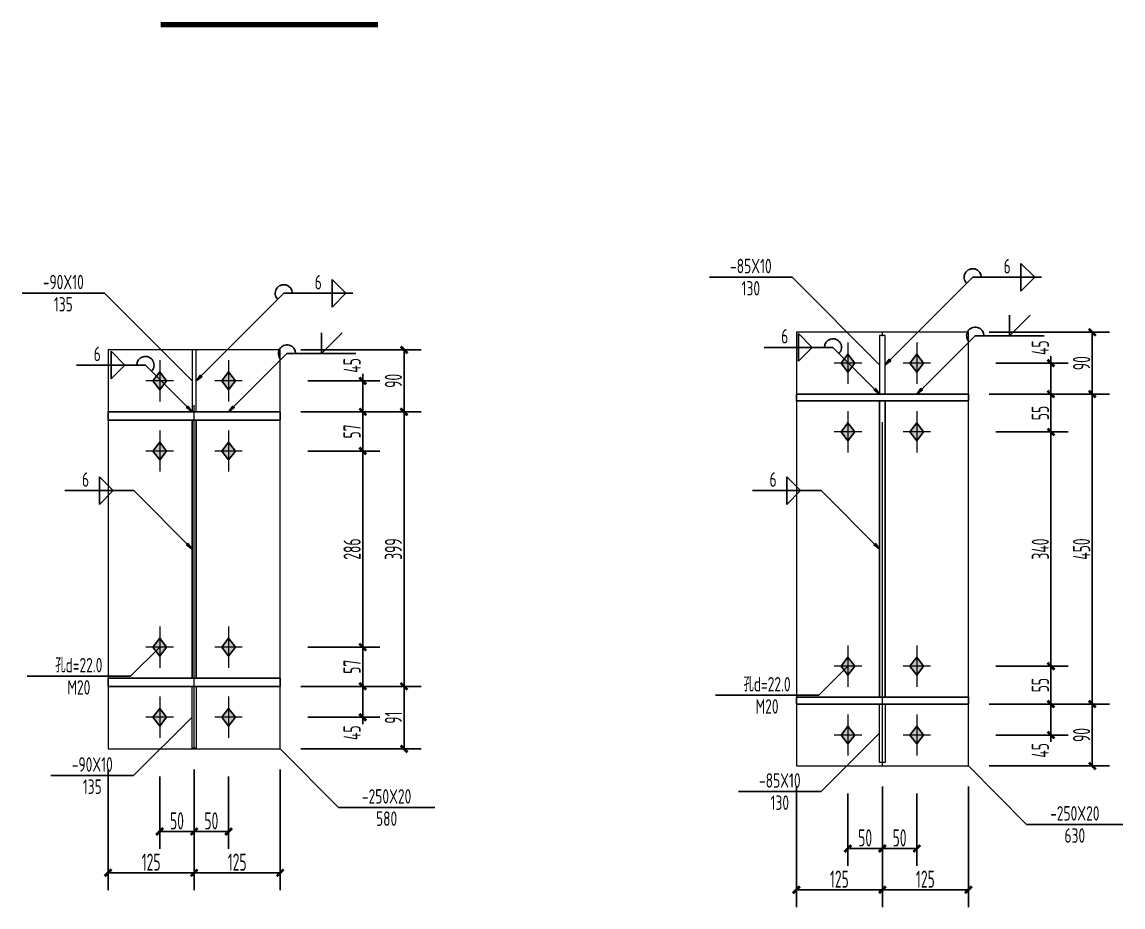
# Model space of a CAD drawing. Extents: x 447413 to 2975780, y -1432727 to 1301644.
# Drawn here: x 2319667 to 2335664, y -1064411 to -1051549 of the extents above; entities that cross this region are included whole.
import ezdxf
from ezdxf.enums import TextEntityAlignment as Align

# ---------------------------------------------------------------- set-up
doc = ezdxf.new("R2010")
doc.units = 0
doc.header["$LTSCALE"] = 1000
doc.header["$MEASUREMENT"] = 0
doc.linetypes.add('线型6', pattern=[8.75, 5, -1.25, 1.25, -1.25])
for name, color, linetype in [('10', 7, 'Continuous'), ('DIM_SYMB', 3, 'Continuous'), ('尺寸标注', 253, 'Continuous'), ('焊缝标注', 253, 'Continuous'), ('螺栓孔标注', 253, 'Continuous'), ('钢板标注', 253, 'Continuous')]:
    doc.layers.add(name, color=color, linetype=linetype)
doc.layers.add('20', color=2, linetype='Continuous', lineweight=18)
doc.styles.add('PkpmHz', font='Pkpmeng', dxfattribs={"width": 0.6, "bigfont": 'hztxt'})
doc.dimstyles.new('Pkpm_1.00', dxfattribs={"dimtxt": 250, "dimasz": 100, "dimexe": 250, "dimexo": 0.0625, "dimgap": 30, "dimtad": 1, "dimdec": 0, "dimrnd": 5, "dimzin": 0, "dimdsep": 46, "dimtxsty": 'PkpmHz', "dimblk1": 'ARCHTICK', "dimblk2": 'ARCHTICK', "dimsah": 1, "dimcen": 0.09, "dimadec": 0, "dimazin": 0, "dimtfac": 1, "dimtdec": 0, "dimtmove": 2, "dimatfit": 1, "dimfxl": 0, "dimtolj": 1, "dimtzin": 0, "dimarcsym": 0})

# ---------------------------------------------------------------- blocks, each defined once
blk = doc.blocks.new('_ArchTick')
at = {"color": 0, "linetype": 'ByBlock', "const_width": 0.4}
blk.add_lwpolyline([(-0.5, -0.5), (0.5, 0.5)], dxfattribs=at)
blk = doc.blocks.new('*D361')
at = {"layer": 'Defpoints', "color": 0, "linetype": 'Continuous', "transparency": 16777216}
for p in [(2323418, -1056764), (2324618, -1056764), (2323418, -1057214)]:
    blk.add_point(p, dxfattribs=at)
at = {"layer": '尺寸标注', "color": 0, "linetype": 'Continuous', "lineweight": -2, "transparency": 16777216}
for p, q in [((2323818, -1056764), (2324868, -1056764)), ((2324618, -1056764), (2324618, -1056664)), ((2324618, -1057214), (2324618, -1056764)), ((2323818, -1057214), (2324868, -1057214)), ((2324618, -1057214), (2324618, -1057314))]:
    blk.add_line(p, q, dxfattribs=at)
at = {"layer": '尺寸标注', "color": 0, "linetype": 'Continuous', "lineweight": -2, "transparency": 16777216, "xscale": 100, "yscale": 100, "zscale": 100}
for p, rotation in [((2324618, -1056764), 270), ((2324618, -1057214), 90)]:
    blk.add_blockref('_ArchTick', p, dxfattribs=dict(at, rotation=rotation))
at = {"layer": '尺寸标注', "color": 0, "linetype": 'Continuous', "transparency": 16777216, "insert": (2324463, -1056540), "char_height": 250, "attachment_point": 5, "rotation": 90, "style": 'PkpmHz'}
blk.add_mtext('\\A1;45', dxfattribs=at)
blk = doc.blocks.new('*D362')
at = {"layer": 'Defpoints', "color": 0, "linetype": 'Continuous', "transparency": 16777216}
for p in [(2323418, -1057214), (2324618, -1057214), (2323418, -1057784)]:
    blk.add_point(p, dxfattribs=at)
at = {"layer": '尺寸标注', "color": 0, "linetype": 'Continuous', "lineweight": -2, "transparency": 16777216}
for p, q in [((2323818, -1057214), (2324868, -1057214)), ((2324618, -1057784), (2324618, -1057214)), ((2323818, -1057784), (2324868, -1057784))]:
    blk.add_line(p, q, dxfattribs=at)
at = {"layer": '尺寸标注', "color": 0, "linetype": 'Continuous', "lineweight": -2, "transparency": 16777216, "xscale": 100, "yscale": 100, "zscale": 100}
for p, rotation in [((2324618, -1057214), 90), ((2324618, -1057784), 270)]:
    blk.add_blockref('_ArchTick', p, dxfattribs=dict(at, rotation=rotation))
at = {"layer": '尺寸标注', "color": 0, "linetype": 'Continuous', "transparency": 16777216, "insert": (2324463, -1057499), "char_height": 250, "attachment_point": 5, "rotation": 90, "style": 'PkpmHz'}
blk.add_mtext('\\A1;57', dxfattribs=at)
blk = doc.blocks.new('*D363')
at = {"layer": 'Defpoints', "color": 0, "linetype": 'Continuous', "transparency": 16777216}
for p in [(2323418, -1061204), (2324618, -1061204), (2323418, -1061654)]:
    blk.add_point(p, dxfattribs=at)
at = {"layer": '尺寸标注', "color": 0, "linetype": 'Continuous', "lineweight": -2, "transparency": 16777216}
for p, q in [((2324618, -1061204), (2324618, -1061104)), ((2323818, -1061204), (2324868, -1061204)), ((2324618, -1061654), (2324618, -1061204)), ((2323818, -1061654), (2324868, -1061654)), ((2324618, -1061654), (2324618, -1061754))]:
    blk.add_line(p, q, dxfattribs=at)
at = {"layer": '尺寸标注', "color": 0, "linetype": 'Continuous', "lineweight": -2, "transparency": 16777216, "xscale": 100, "yscale": 100, "zscale": 100}
for p, rotation in [((2324618, -1061204), 270), ((2324618, -1061654), 90)]:
    blk.add_blockref('_ArchTick', p, dxfattribs=dict(at, rotation=rotation))
at = {"layer": '尺寸标注', "color": 0, "linetype": 'Continuous', "transparency": 16777216, "insert": (2324463, -1061878), "char_height": 250, "attachment_point": 5, "rotation": 90, "style": 'PkpmHz'}
blk.add_mtext('\\A1;45', dxfattribs=at)
blk = doc.blocks.new('*D364')
at = {"layer": 'Defpoints', "color": 0, "linetype": 'Continuous', "transparency": 16777216}
for p in [(2323418, -1060634), (2324618, -1060634), (2323418, -1061204)]:
    blk.add_point(p, dxfattribs=at)
at = {"layer": '尺寸标注', "color": 0, "linetype": 'Continuous', "lineweight": -2, "transparency": 16777216}
for p, q in [((2323818, -1060634), (2324868, -1060634)), ((2324618, -1061204), (2324618, -1060634)), ((2323818, -1061204), (2324868, -1061204))]:
    blk.add_line(p, q, dxfattribs=at)
at = {"layer": '尺寸标注', "color": 0, "linetype": 'Continuous', "lineweight": -2, "transparency": 16777216, "xscale": 100, "yscale": 100, "zscale": 100}
for p, rotation in [((2324618, -1060634), 90), ((2324618, -1061204), 270)]:
    blk.add_blockref('_ArchTick', p, dxfattribs=dict(at, rotation=rotation))
at = {"layer": '尺寸标注', "color": 0, "linetype": 'Continuous', "transparency": 16777216, "insert": (2324463, -1060919), "char_height": 250, "attachment_point": 5, "rotation": 90, "style": 'PkpmHz'}
blk.add_mtext('\\A1;57', dxfattribs=at)
blk = doc.blocks.new('*D365')
at = {"layer": 'Defpoints', "color": 0, "linetype": 'Continuous', "transparency": 16777216}
for p in [(2323418, -1057784), (2324618, -1057784), (2323418, -1060634)]:
    blk.add_point(p, dxfattribs=at)
at = {"layer": '尺寸标注', "color": 0, "linetype": 'Continuous', "lineweight": -2, "transparency": 16777216}
for p, q in [((2323818, -1057784), (2324868, -1057784)), ((2324618, -1060634), (2324618, -1057784)), ((2323818, -1060634), (2324868, -1060634))]:
    blk.add_line(p, q, dxfattribs=at)
at = {"layer": '尺寸标注', "color": 0, "linetype": 'Continuous', "lineweight": -2, "transparency": 16777216, "xscale": 100, "yscale": 100, "zscale": 100}
for p, rotation in [((2324618, -1057784), 90), ((2324618, -1060634), 270)]:
    blk.add_blockref('_ArchTick', p, dxfattribs=dict(at, rotation=rotation))
at = {"layer": '尺寸标注', "color": 0, "linetype": 'Continuous', "transparency": 16777216, "insert": (2324463, -1059209), "char_height": 250, "attachment_point": 5, "rotation": 90, "style": 'PkpmHz'}
blk.add_mtext('\\A1;286', dxfattribs=at)
blk = doc.blocks.new('*D366')
at = {"layer": 'Defpoints', "color": 0, "linetype": 'Continuous', "transparency": 16777216}
for p in [(2321668, -1062114), (2322168, -1062114), (2322168, -1063314)]:
    blk.add_point(p, dxfattribs=at)
at = {"layer": '尺寸标注', "color": 0, "linetype": 'Continuous', "lineweight": -2, "transparency": 16777216}
for p, q in [((2321668, -1062514), (2321668, -1063564)), ((2322168, -1062514), (2322168, -1063564)), ((2321668, -1063314), (2322168, -1063314))]:
    blk.add_line(p, q, dxfattribs=at)
at = {"layer": '尺寸标注', "color": 0, "linetype": 'Continuous', "lineweight": -2, "transparency": 16777216, "xscale": 100, "yscale": 100, "zscale": 100, "rotation": 180}
blk.add_blockref('_ArchTick', (2321668, -1063314), dxfattribs=at)
at = {"layer": '尺寸标注', "color": 0, "linetype": 'Continuous', "lineweight": -2, "transparency": 16777216, "xscale": 100, "yscale": 100, "zscale": 100}
blk.add_blockref('_ArchTick', (2322168, -1063314), dxfattribs=at)
at = {"layer": '尺寸标注', "color": 0, "linetype": 'Continuous', "transparency": 16777216, "insert": (2321918, -1063159), "char_height": 250, "attachment_point": 5, "style": 'PkpmHz'}
blk.add_mtext('\\A1;50', dxfattribs=at)
blk = doc.blocks.new('*D367')
at = {"layer": 'Defpoints', "color": 0, "linetype": 'Continuous', "transparency": 16777216}
for p in [(2322168, -1062114), (2322668, -1062114), (2322668, -1063314)]:
    blk.add_point(p, dxfattribs=at)
at = {"layer": '尺寸标注', "color": 0, "linetype": 'Continuous', "lineweight": -2, "transparency": 16777216}
for p, q in [((2322168, -1062514), (2322168, -1063564)), ((2322668, -1062514), (2322668, -1063564)), ((2322168, -1063314), (2322668, -1063314))]:
    blk.add_line(p, q, dxfattribs=at)
at = {"layer": '尺寸标注', "color": 0, "linetype": 'Continuous', "lineweight": -2, "transparency": 16777216, "xscale": 100, "yscale": 100, "zscale": 100, "rotation": 180}
blk.add_blockref('_ArchTick', (2322168, -1063314), dxfattribs=at)
at = {"layer": '尺寸标注', "color": 0, "linetype": 'Continuous', "lineweight": -2, "transparency": 16777216, "xscale": 100, "yscale": 100, "zscale": 100}
blk.add_blockref('_ArchTick', (2322668, -1063314), dxfattribs=at)
at = {"layer": '尺寸标注', "color": 0, "linetype": 'Continuous', "transparency": 16777216, "insert": (2322418, -1063159), "char_height": 250, "attachment_point": 5, "style": 'PkpmHz'}
blk.add_mtext('\\A1;50', dxfattribs=at)
blk = doc.blocks.new('*D368')
at = {"layer": 'Defpoints', "color": 0, "linetype": 'Continuous', "transparency": 16777216}
for p in [(2320918, -1062114), (2322168, -1062114), (2322168, -1063914)]:
    blk.add_point(p, dxfattribs=at)
at = {"layer": '尺寸标注', "color": 0, "linetype": 'Continuous', "lineweight": -2, "transparency": 16777216}
for p, q in [((2320918, -1062414), (2320918, -1064164)), ((2322168, -1062414), (2322168, -1064164)), ((2320918, -1063914), (2322168, -1063914))]:
    blk.add_line(p, q, dxfattribs=at)
at = {"layer": '尺寸标注', "color": 0, "linetype": 'Continuous', "lineweight": -2, "transparency": 16777216, "xscale": 100, "yscale": 100, "zscale": 100, "rotation": 180}
blk.add_blockref('_ArchTick', (2320918, -1063914), dxfattribs=at)
at = {"layer": '尺寸标注', "color": 0, "linetype": 'Continuous', "lineweight": -2, "transparency": 16777216, "xscale": 100, "yscale": 100, "zscale": 100}
blk.add_blockref('_ArchTick', (2322168, -1063914), dxfattribs=at)
at = {"layer": '尺寸标注', "color": 0, "linetype": 'Continuous', "transparency": 16777216, "insert": (2321543, -1063759), "char_height": 250, "attachment_point": 5, "style": 'PkpmHz'}
blk.add_mtext('\\A1;125', dxfattribs=at)
blk = doc.blocks.new('*D369')
at = {"layer": 'Defpoints', "color": 0, "linetype": 'Continuous', "transparency": 16777216}
for p in [(2322168, -1062114), (2323418, -1062114), (2323418, -1063914)]:
    blk.add_point(p, dxfattribs=at)
at = {"layer": '尺寸标注', "color": 0, "linetype": 'Continuous', "lineweight": -2, "transparency": 16777216}
for p, q in [((2322168, -1062414), (2322168, -1064164)), ((2323418, -1062414), (2323418, -1064164)), ((2322168, -1063914), (2323418, -1063914))]:
    blk.add_line(p, q, dxfattribs=at)
at = {"layer": '尺寸标注', "color": 0, "linetype": 'Continuous', "lineweight": -2, "transparency": 16777216, "xscale": 100, "yscale": 100, "zscale": 100, "rotation": 180}
blk.add_blockref('_ArchTick', (2322168, -1063914), dxfattribs=at)
at = {"layer": '尺寸标注', "color": 0, "linetype": 'Continuous', "lineweight": -2, "transparency": 16777216, "xscale": 100, "yscale": 100, "zscale": 100}
blk.add_blockref('_ArchTick', (2323418, -1063914), dxfattribs=at)
at = {"layer": '尺寸标注', "color": 0, "linetype": 'Continuous', "transparency": 16777216, "insert": (2322793, -1063759), "char_height": 250, "attachment_point": 5, "style": 'PkpmHz'}
blk.add_mtext('\\A1;125', dxfattribs=at)
blk = doc.blocks.new('*D370')
at = {"layer": 'Defpoints', "color": 0, "linetype": 'Continuous', "transparency": 16777216}
for p in [(2323418, -1061204), (2325218, -1061204), (2323418, -1062114)]:
    blk.add_point(p, dxfattribs=at)
at = {"layer": '尺寸标注', "color": 0, "linetype": 'Continuous', "lineweight": -2, "transparency": 16777216}
for p, q in [((2323718, -1061204), (2325468, -1061204)), ((2325218, -1062114), (2325218, -1061204)), ((2323718, -1062114), (2325468, -1062114))]:
    blk.add_line(p, q, dxfattribs=at)
at = {"layer": '尺寸标注', "color": 0, "linetype": 'Continuous', "lineweight": -2, "transparency": 16777216, "xscale": 100, "yscale": 100, "zscale": 100}
for p, rotation in [((2325218, -1061204), 90), ((2325218, -1062114), 270)]:
    blk.add_blockref('_ArchTick', p, dxfattribs=dict(at, rotation=rotation))
at = {"layer": '尺寸标注', "color": 0, "linetype": 'Continuous', "transparency": 16777216, "insert": (2325063, -1061659), "char_height": 250, "attachment_point": 5, "rotation": 90, "style": 'PkpmHz'}
blk.add_mtext('\\A1;91', dxfattribs=at)
blk = doc.blocks.new('*D371')
at = {"layer": 'Defpoints', "color": 0, "linetype": 'Continuous', "transparency": 16777216}
for p in [(2323418, -1057214), (2325218, -1057214), (2323418, -1061204)]:
    blk.add_point(p, dxfattribs=at)
at = {"layer": '尺寸标注', "color": 0, "linetype": 'Continuous', "lineweight": -2, "transparency": 16777216}
for p, q in [((2323718, -1057214), (2325468, -1057214)), ((2325218, -1061204), (2325218, -1057214)), ((2323718, -1061204), (2325468, -1061204))]:
    blk.add_line(p, q, dxfattribs=at)
at = {"layer": '尺寸标注', "color": 0, "linetype": 'Continuous', "lineweight": -2, "transparency": 16777216, "xscale": 100, "yscale": 100, "zscale": 100}
for p, rotation in [((2325218, -1057214), 90), ((2325218, -1061204), 270)]:
    blk.add_blockref('_ArchTick', p, dxfattribs=dict(at, rotation=rotation))
at = {"layer": '尺寸标注', "color": 0, "linetype": 'Continuous', "transparency": 16777216, "insert": (2325063, -1059209), "char_height": 250, "attachment_point": 5, "rotation": 90, "style": 'PkpmHz'}
blk.add_mtext('\\A1;399', dxfattribs=at)
blk = doc.blocks.new('*D372')
at = {"layer": 'Defpoints', "color": 0, "linetype": 'Continuous', "transparency": 16777216}
for p in [(2323418, -1056314), (2325218, -1056314), (2323418, -1057214)]:
    blk.add_point(p, dxfattribs=at)
at = {"layer": '尺寸标注', "color": 0, "linetype": 'Continuous', "lineweight": -2, "transparency": 16777216}
for p, q in [((2323718, -1056314), (2325468, -1056314)), ((2325218, -1057214), (2325218, -1056314)), ((2323718, -1057214), (2325468, -1057214))]:
    blk.add_line(p, q, dxfattribs=at)
at = {"layer": '尺寸标注', "color": 0, "linetype": 'Continuous', "lineweight": -2, "transparency": 16777216, "xscale": 100, "yscale": 100, "zscale": 100}
for p, rotation in [((2325218, -1056314), 90), ((2325218, -1057214), 270)]:
    blk.add_blockref('_ArchTick', p, dxfattribs=dict(at, rotation=rotation))
at = {"layer": '尺寸标注', "color": 0, "linetype": 'Continuous', "transparency": 16777216, "insert": (2325063, -1056764), "char_height": 250, "attachment_point": 5, "rotation": 90, "style": 'PkpmHz'}
blk.add_mtext('\\A1;90', dxfattribs=at)
blk = doc.blocks.new('*D373')
at = {"layer": 'Defpoints', "color": 0, "linetype": 'Continuous', "transparency": 16777216}
for p in [(2333418, -1056507), (2334618, -1056507), (2333418, -1056957)]:
    blk.add_point(p, dxfattribs=at)
at = {"layer": '尺寸标注', "color": 0, "linetype": 'Continuous', "lineweight": -2, "transparency": 16777216}
for p, q in [((2334618, -1056507), (2334618, -1056407)), ((2333818, -1056507), (2334868, -1056507)), ((2334618, -1056957), (2334618, -1056507)), ((2333818, -1056957), (2334868, -1056957)), ((2334618, -1056957), (2334618, -1057057))]:
    blk.add_line(p, q, dxfattribs=at)
at = {"layer": '尺寸标注', "color": 0, "linetype": 'Continuous', "lineweight": -2, "transparency": 16777216, "xscale": 100, "yscale": 100, "zscale": 100}
for p, rotation in [((2334618, -1056507), 270), ((2334618, -1056957), 90)]:
    blk.add_blockref('_ArchTick', p, dxfattribs=dict(at, rotation=rotation))
at = {"layer": '尺寸标注', "color": 0, "linetype": 'Continuous', "transparency": 16777216, "insert": (2334463, -1056283), "char_height": 250, "attachment_point": 5, "rotation": 90, "style": 'PkpmHz'}
blk.add_mtext('\\A1;45', dxfattribs=at)
blk = doc.blocks.new('*D374')
at = {"layer": 'Defpoints', "color": 0, "linetype": 'Continuous', "transparency": 16777216}
for p in [(2333418, -1056957), (2334618, -1056957), (2333418, -1057507)]:
    blk.add_point(p, dxfattribs=at)
at = {"layer": '尺寸标注', "color": 0, "linetype": 'Continuous', "lineweight": -2, "transparency": 16777216}
for p, q in [((2333818, -1056957), (2334868, -1056957)), ((2334618, -1057507), (2334618, -1056957)), ((2333818, -1057507), (2334868, -1057507))]:
    blk.add_line(p, q, dxfattribs=at)
at = {"layer": '尺寸标注', "color": 0, "linetype": 'Continuous', "lineweight": -2, "transparency": 16777216, "xscale": 100, "yscale": 100, "zscale": 100}
for p, rotation in [((2334618, -1056957), 90), ((2334618, -1057507), 270)]:
    blk.add_blockref('_ArchTick', p, dxfattribs=dict(at, rotation=rotation))
at = {"layer": '尺寸标注', "color": 0, "linetype": 'Continuous', "transparency": 16777216, "insert": (2334463, -1057232), "char_height": 250, "attachment_point": 5, "rotation": 90, "style": 'PkpmHz'}
blk.add_mtext('\\A1;55', dxfattribs=at)
blk = doc.blocks.new('*D375')
at = {"layer": 'Defpoints', "color": 0, "linetype": 'Continuous', "transparency": 16777216}
for p in [(2333418.13709, -1061461.31692), (2334618.13709, -1061461.31692), (2333418.13709, -1061911.31692)]:
    blk.add_point(p, dxfattribs=at)
at = {"layer": '尺寸标注', "color": 0, "linetype": 'Continuous', "lineweight": -2, "transparency": 16777216}
for p, q in [((2334618.13709, -1061461.31692), (2334618.13709, -1061361.31692)), ((2333818.13709, -1061461.31692), (2334868.13709, -1061461.31692)), ((2334618.13709, -1061911.31692), (2334618.13709, -1061461.31692)), ((2333818.13709, -1061911.31692), (2334868.13709, -1061911.31692)), ((2334618.13709, -1061911.31692), (2334618.13709, -1062011.31692))]:
    blk.add_line(p, q, dxfattribs=at)
at = {"layer": '尺寸标注', "color": 0, "linetype": 'Continuous', "lineweight": -2, "transparency": 16777216, "xscale": 100, "yscale": 100, "zscale": 100}
for p, rotation in [((2334618.13709, -1061461.31692), 270), ((2334618.13709, -1061911.31692), 90)]:
    blk.add_blockref('_ArchTick', p, dxfattribs=dict(at, rotation=rotation))
at = {"layer": '尺寸标注', "color": 0, "linetype": 'Continuous', "transparency": 16777216, "insert": (2334462.88709, -1062134.94192), "char_height": 250, "attachment_point": 5, "rotation": 90, "style": 'PkpmHz'}
blk.add_mtext('\\A1;45', dxfattribs=at)
blk = doc.blocks.new('*D376')
at = {"layer": 'Defpoints', "color": 0, "linetype": 'Continuous', "transparency": 16777216}
for p in [(2333418.13709, -1060911.31692), (2334618.13709, -1060911.31692), (2333418.13709, -1061461.31692)]:
    blk.add_point(p, dxfattribs=at)
at = {"layer": '尺寸标注', "color": 0, "linetype": 'Continuous', "lineweight": -2, "transparency": 16777216}
for p, q in [((2333818.13709, -1060911.31692), (2334868.13709, -1060911.31692)), ((2334618.13709, -1061461.31692), (2334618.13709, -1060911.31692)), ((2333818.13709, -1061461.31692), (2334868.13709, -1061461.31692))]:
    blk.add_line(p, q, dxfattribs=at)
at = {"layer": '尺寸标注', "color": 0, "linetype": 'Continuous', "lineweight": -2, "transparency": 16777216, "xscale": 100, "yscale": 100, "zscale": 100}
for p, rotation in [((2334618.13709, -1060911.31692), 90), ((2334618.13709, -1061461.31692), 270)]:
    blk.add_blockref('_ArchTick', p, dxfattribs=dict(at, rotation=rotation))
at = {"layer": '尺寸标注', "color": 0, "linetype": 'Continuous', "transparency": 16777216, "insert": (2334463.13709, -1061186.31692), "char_height": 250, "attachment_point": 5, "rotation": 90, "style": 'PkpmHz'}
blk.add_mtext('\\A1;55', dxfattribs=at)
blk = doc.blocks.new('*D377')
at = {"layer": 'Defpoints', "color": 0, "linetype": 'Continuous', "transparency": 16777216}
for p in [(2333418, -1057507), (2334618, -1057507), (2333418, -1060911)]:
    blk.add_point(p, dxfattribs=at)
at = {"layer": '尺寸标注', "color": 0, "linetype": 'Continuous', "lineweight": -2, "transparency": 16777216}
for p, q in [((2333818, -1057507), (2334868, -1057507)), ((2334618, -1060911), (2334618, -1057507)), ((2333818, -1060911), (2334868, -1060911))]:
    blk.add_line(p, q, dxfattribs=at)
at = {"layer": '尺寸标注', "color": 0, "linetype": 'Continuous', "lineweight": -2, "transparency": 16777216, "xscale": 100, "yscale": 100, "zscale": 100}
for p, rotation in [((2334618, -1057507), 90), ((2334618, -1060911), 270)]:
    blk.add_blockref('_ArchTick', p, dxfattribs=dict(at, rotation=rotation))
at = {"layer": '尺寸标注', "color": 0, "linetype": 'Continuous', "transparency": 16777216, "insert": (2334463, -1059209), "char_height": 250, "attachment_point": 5, "rotation": 90, "style": 'PkpmHz'}
blk.add_mtext('\\A1;340', dxfattribs=at)
blk = doc.blocks.new('*D378')
at = {"layer": 'Defpoints', "color": 0, "linetype": 'Continuous', "transparency": 16777216}
for p in [(2331668, -1062361), (2332168, -1062361), (2332168, -1063561)]:
    blk.add_point(p, dxfattribs=at)
at = {"layer": '尺寸标注', "color": 0, "linetype": 'Continuous', "lineweight": -2, "transparency": 16777216}
for p, q in [((2331668, -1062761), (2331668, -1063811)), ((2332168, -1062761), (2332168, -1063811)), ((2331668, -1063561), (2332168, -1063561))]:
    blk.add_line(p, q, dxfattribs=at)
at = {"layer": '尺寸标注', "color": 0, "linetype": 'Continuous', "lineweight": -2, "transparency": 16777216, "xscale": 100, "yscale": 100, "zscale": 100, "rotation": 180}
blk.add_blockref('_ArchTick', (2331668, -1063561), dxfattribs=at)
at = {"layer": '尺寸标注', "color": 0, "linetype": 'Continuous', "lineweight": -2, "transparency": 16777216, "xscale": 100, "yscale": 100, "zscale": 100}
blk.add_blockref('_ArchTick', (2332168, -1063561), dxfattribs=at)
at = {"layer": '尺寸标注', "color": 0, "linetype": 'Continuous', "transparency": 16777216, "insert": (2331918, -1063406), "char_height": 250, "attachment_point": 5, "style": 'PkpmHz'}
blk.add_mtext('\\A1;50', dxfattribs=at)
blk = doc.blocks.new('*D379')
at = {"layer": 'Defpoints', "color": 0, "linetype": 'Continuous', "transparency": 16777216}
for p in [(2332168, -1062361), (2332668, -1062361), (2332668, -1063561)]:
    blk.add_point(p, dxfattribs=at)
at = {"layer": '尺寸标注', "color": 0, "linetype": 'Continuous', "lineweight": -2, "transparency": 16777216}
for p, q in [((2332168, -1062761), (2332168, -1063811)), ((2332668, -1062761), (2332668, -1063811)), ((2332168, -1063561), (2332668, -1063561))]:
    blk.add_line(p, q, dxfattribs=at)
at = {"layer": '尺寸标注', "color": 0, "linetype": 'Continuous', "lineweight": -2, "transparency": 16777216, "xscale": 100, "yscale": 100, "zscale": 100, "rotation": 180}
blk.add_blockref('_ArchTick', (2332168, -1063561), dxfattribs=at)
at = {"layer": '尺寸标注', "color": 0, "linetype": 'Continuous', "lineweight": -2, "transparency": 16777216, "xscale": 100, "yscale": 100, "zscale": 100}
blk.add_blockref('_ArchTick', (2332668, -1063561), dxfattribs=at)
at = {"layer": '尺寸标注', "color": 0, "linetype": 'Continuous', "transparency": 16777216, "insert": (2332418, -1063406), "char_height": 250, "attachment_point": 5, "style": 'PkpmHz'}
blk.add_mtext('\\A1;50', dxfattribs=at)
blk = doc.blocks.new('*D380')
at = {"layer": 'Defpoints', "color": 0, "linetype": 'Continuous', "transparency": 16777216}
for p in [(2330918, -1062361), (2332168, -1062361), (2332168, -1064161)]:
    blk.add_point(p, dxfattribs=at)
at = {"layer": '尺寸标注', "color": 0, "linetype": 'Continuous', "lineweight": -2, "transparency": 16777216}
for p, q in [((2330918, -1062661), (2330918, -1064411)), ((2332168, -1062661), (2332168, -1064411)), ((2330918, -1064161), (2332168, -1064161))]:
    blk.add_line(p, q, dxfattribs=at)
at = {"layer": '尺寸标注', "color": 0, "linetype": 'Continuous', "lineweight": -2, "transparency": 16777216, "xscale": 100, "yscale": 100, "zscale": 100, "rotation": 180}
blk.add_blockref('_ArchTick', (2330918, -1064161), dxfattribs=at)
at = {"layer": '尺寸标注', "color": 0, "linetype": 'Continuous', "lineweight": -2, "transparency": 16777216, "xscale": 100, "yscale": 100, "zscale": 100}
blk.add_blockref('_ArchTick', (2332168, -1064161), dxfattribs=at)
at = {"layer": '尺寸标注', "color": 0, "linetype": 'Continuous', "transparency": 16777216, "insert": (2331543, -1064006), "char_height": 250, "attachment_point": 5, "style": 'PkpmHz'}
blk.add_mtext('\\A1;125', dxfattribs=at)
blk = doc.blocks.new('*D381')
at = {"layer": 'Defpoints', "color": 0, "linetype": 'Continuous', "transparency": 16777216}
for p in [(2332168, -1062361), (2333418, -1062361), (2333418, -1064161)]:
    blk.add_point(p, dxfattribs=at)
at = {"layer": '尺寸标注', "color": 0, "linetype": 'Continuous', "lineweight": -2, "transparency": 16777216}
for p, q in [((2332168, -1062661), (2332168, -1064411)), ((2333418, -1062661), (2333418, -1064411)), ((2332168, -1064161), (2333418, -1064161))]:
    blk.add_line(p, q, dxfattribs=at)
at = {"layer": '尺寸标注', "color": 0, "linetype": 'Continuous', "lineweight": -2, "transparency": 16777216, "xscale": 100, "yscale": 100, "zscale": 100, "rotation": 180}
blk.add_blockref('_ArchTick', (2332168, -1064161), dxfattribs=at)
at = {"layer": '尺寸标注', "color": 0, "linetype": 'Continuous', "lineweight": -2, "transparency": 16777216, "xscale": 100, "yscale": 100, "zscale": 100}
blk.add_blockref('_ArchTick', (2333418, -1064161), dxfattribs=at)
at = {"layer": '尺寸标注', "color": 0, "linetype": 'Continuous', "transparency": 16777216, "insert": (2332793, -1064006), "char_height": 250, "attachment_point": 5, "style": 'PkpmHz'}
blk.add_mtext('\\A1;125', dxfattribs=at)
blk = doc.blocks.new('*D382')
at = {"layer": 'Defpoints', "color": 0, "linetype": 'Continuous', "transparency": 16777216}
for p in [(2333418, -1061461), (2335218, -1061461), (2333418, -1062361)]:
    blk.add_point(p, dxfattribs=at)
at = {"layer": '尺寸标注', "color": 0, "linetype": 'Continuous', "lineweight": -2, "transparency": 16777216}
for p, q in [((2333718, -1061461), (2335468, -1061461)), ((2335218, -1062361), (2335218, -1061461)), ((2333718, -1062361), (2335468, -1062361))]:
    blk.add_line(p, q, dxfattribs=at)
at = {"layer": '尺寸标注', "color": 0, "linetype": 'Continuous', "lineweight": -2, "transparency": 16777216, "xscale": 100, "yscale": 100, "zscale": 100}
for p, rotation in [((2335218, -1061461), 90), ((2335218, -1062361), 270)]:
    blk.add_blockref('_ArchTick', p, dxfattribs=dict(at, rotation=rotation))
at = {"layer": '尺寸标注', "color": 0, "linetype": 'Continuous', "transparency": 16777216, "insert": (2335063, -1061911), "char_height": 250, "attachment_point": 5, "rotation": 90, "style": 'PkpmHz'}
blk.add_mtext('\\A1;90', dxfattribs=at)
blk = doc.blocks.new('*D383')
at = {"layer": 'Defpoints', "color": 0, "linetype": 'Continuous', "transparency": 16777216}
for p in [(2333418, -1056957), (2335218, -1056957), (2333418, -1061461)]:
    blk.add_point(p, dxfattribs=at)
at = {"layer": '尺寸标注', "color": 0, "linetype": 'Continuous', "lineweight": -2, "transparency": 16777216}
for p, q in [((2333718, -1056957), (2335468, -1056957)), ((2335218, -1061461), (2335218, -1056957)), ((2333718, -1061461), (2335468, -1061461))]:
    blk.add_line(p, q, dxfattribs=at)
at = {"layer": '尺寸标注', "color": 0, "linetype": 'Continuous', "lineweight": -2, "transparency": 16777216, "xscale": 100, "yscale": 100, "zscale": 100}
for p, rotation in [((2335218, -1056957), 90), ((2335218, -1061461), 270)]:
    blk.add_blockref('_ArchTick', p, dxfattribs=dict(at, rotation=rotation))
at = {"layer": '尺寸标注', "color": 0, "linetype": 'Continuous', "transparency": 16777216, "insert": (2335063, -1059209), "char_height": 250, "attachment_point": 5, "rotation": 90, "style": 'PkpmHz'}
blk.add_mtext('\\A1;450', dxfattribs=at)
blk = doc.blocks.new('*D384')
at = {"layer": 'Defpoints', "color": 0, "linetype": 'Continuous', "transparency": 16777216}
for p in [(2333418, -1056058), (2335218, -1056058), (2333418, -1056957)]:
    blk.add_point(p, dxfattribs=at)
at = {"layer": '尺寸标注', "color": 0, "linetype": 'Continuous', "lineweight": -2, "transparency": 16777216}
for p, q in [((2333718, -1056058), (2335468, -1056058)), ((2335218, -1056957), (2335218, -1056058)), ((2333718, -1056957), (2335468, -1056957))]:
    blk.add_line(p, q, dxfattribs=at)
at = {"layer": '尺寸标注', "color": 0, "linetype": 'Continuous', "lineweight": -2, "transparency": 16777216, "xscale": 100, "yscale": 100, "zscale": 100}
for p, rotation in [((2335218, -1056058), 90), ((2335218, -1056957), 270)]:
    blk.add_blockref('_ArchTick', p, dxfattribs=dict(at, rotation=rotation))
at = {"layer": '尺寸标注', "color": 0, "linetype": 'Continuous', "transparency": 16777216, "insert": (2335063, -1056507), "char_height": 250, "attachment_point": 5, "rotation": 90, "style": 'PkpmHz'}
blk.add_mtext('\\A1;90', dxfattribs=at)

msp = doc.modelspace()

# ---------------------------------------------------------------- hatches: boundary and pattern name
at = {"layer": '10'}
for points in [[(2331668.1, -1056376.9), (2331568.1, -1056506.9), (2331668.1, -1056636.9), (2331768.1, -1056506.9)], [(2332668.1, -1056376.9), (2332568.1, -1056506.9), (2332668.1, -1056636.9), (2332768.1, -1056506.9)], [(2321668.1, -1056634.1), (2321568.1, -1056764.1), (2321668.1, -1056894.1), (2321768.1, -1056764.1)], [(2322668.1, -1056634.1), (2322568.1, -1056764.1), (2322668.1, -1056894.1), (2322768.1, -1056764.1)], [(2331668.1, -1057376.9), (2331568.1, -1057506.9), (2331668.1, -1057636.9), (2331768.1, -1057506.9)], [(2332668.1, -1057376.9), (2332568.1, -1057506.9), (2332668.1, -1057636.9), (2332768.1, -1057506.9)], [(2321668.1, -1057654.1), (2321568.1, -1057784.1), (2321668.1, -1057914.1), (2321768.1, -1057784.1)], [(2322668.1, -1057654.1), (2322568.1, -1057784.1), (2322668.1, -1057914.1), (2322768.1, -1057784.1)], [(2321668.1, -1060504.1), (2321568.1, -1060634.1), (2321668.1, -1060764.1), (2321768.1, -1060634.1)], [(2322668.1, -1060504.1), (2322568.1, -1060634.1), (2322668.1, -1060764.1), (2322768.1, -1060634.1)], [(2331668.1, -1060781.3), (2331568.1, -1060911.3), (2331668.1, -1061041.3), (2331768.1, -1060911.3)], [(2332668.1, -1060781.3), (2332568.1, -1060911.3), (2332668.1, -1061041.3), (2332768.1, -1060911.3)], [(2321668.1, -1061524.1), (2321568.1, -1061654.1), (2321668.1, -1061784.1), (2321768.1, -1061654.1)], [(2322668.1, -1061524.1), (2322568.1, -1061654.1), (2322668.1, -1061784.1), (2322768.1, -1061654.1)], [(2331668.1, -1061781.3), (2331568.1, -1061911.3), (2331668.1, -1062041.3), (2331768.1, -1061911.3)], [(2332668.1, -1061781.3), (2332568.1, -1061911.3), (2332668.1, -1062041.3), (2332768.1, -1061911.3)]]:
    msp.add_hatch(color=1, dxfattribs=at).paths.add_polyline_path(points)
at = {"layer": '焊缝标注'}
for points in [[(2332208.1, -1056531.9), (2332289.5, -1056471.9), (2332268.3, -1056450.6)], [(2322198.1, -1056764.1), (2322279.5, -1056704.1), (2322258.3, -1056682.8)], [(2332128.1, -1056956.9), (2332068.1, -1056875.5), (2332046.9, -1056896.7)], [(2332668.1, -1056956.9), (2332749.5, -1056896.9), (2332728.3, -1056875.6)], [(2322138.1, -1057214.1), (2322078.1, -1057132.7), (2322056.9, -1057153.9)], [(2322668.1, -1057214.1), (2322749.5, -1057154.1), (2322728.3, -1057132.8)], [(2322138.1, -1059209.1), (2322078.1, -1059127.7), (2322056.9, -1059148.9)], [(2332128.1, -1059209.1), (2332068.1, -1059127.7), (2332046.9, -1059148.9)]]:
    msp.add_hatch(color=256, dxfattribs=at).paths.add_polyline_path(points)

# ---------------------------------------------------------------- linework, layer by layer
at = {"layer": '10', "linetype": '线型6', "lineweight": 18}
for p, q in [((2332168.1, -1062365.6), (2332168.1, -1056052.6)), ((2322168.1, -1062119.1), (2322168.1, -1056309.1))]:
    msp.add_line(p, q, dxfattribs=at)
at = {"layer": '10', "color": 9, "lineweight": 18}
for p, q in [((2331668.1, -1056206.9), (2331668.1, -1056806.9)), ((2332668.1, -1056206.9), (2332668.1, -1056806.9)), ((2321668.1, -1056464.1), (2321668.1, -1057064.1)), ((2322668.1, -1056464.1), (2322668.1, -1057064.1)), ((2331868.1, -1056506.9), (2331468.1, -1056506.9)), ((2332868.1, -1056506.9), (2332468.1, -1056506.9)), ((2321868.1, -1056764.1), (2321468.1, -1056764.1)), ((2322868.1, -1056764.1), (2322468.1, -1056764.1)), ((2331668.1, -1057206.9), (2331668.1, -1057806.9)), ((2332668.1, -1057206.9), (2332668.1, -1057806.9)), ((2321668.1, -1057484.1), (2321668.1, -1058084.1)), ((2322668.1, -1057484.1), (2322668.1, -1058084.1)), ((2331868.1, -1057506.9), (2331468.1, -1057506.9)), ((2332868.1, -1057506.9), (2332468.1, -1057506.9)), ((2321868.1, -1057784.1), (2321468.1, -1057784.1)), ((2322868.1, -1057784.1), (2322468.1, -1057784.1)), ((2321668.1, -1060334.1), (2321668.1, -1060934.1)), ((2322668.1, -1060334.1), (2322668.1, -1060934.1)), ((2331668.1, -1060611.3), (2331668.1, -1061211.3)), ((2332668.1, -1060611.3), (2332668.1, -1061211.3)), ((2321868.1, -1060634.1), (2321468.1, -1060634.1)), ((2322868.1, -1060634.1), (2322468.1, -1060634.1)), ((2331868.1, -1060911.3), (2331468.1, -1060911.3)), ((2332868.1, -1060911.3), (2332468.1, -1060911.3)), ((2321668.1, -1061354.1), (2321668.1, -1061954.1)), ((2322668.1, -1061354.1), (2322668.1, -1061954.1)), ((2321868.1, -1061654.1), (2321468.1, -1061654.1)), ((2322868.1, -1061654.1), (2322468.1, -1061654.1)), ((2331668.1, -1061611.3), (2331668.1, -1062211.3)), ((2332668.1, -1061611.3), (2332668.1, -1062211.3)), ((2331868.1, -1061911.3), (2331468.1, -1061911.3)), ((2332868.1, -1061911.3), (2332468.1, -1061911.3))]:
    msp.add_line(p, q, dxfattribs=at)
at = {"layer": '10', "color": 3}
for p, q in [((2333418.1, -1056956.9), (2330918.1, -1056956.9)), ((2330918.1, -1056956.9), (2330918.1, -1057056.9)), ((2330918.1, -1057056.9), (2333418.1, -1057056.9)), ((2332128.1, -1061361.3), (2332128.1, -1057056.9)), ((2332208.1, -1061361.3), (2332208.1, -1057056.9)), ((2333418.1, -1057056.9), (2333418.1, -1056956.9)), ((2323418.1, -1057214.1), (2320918.1, -1057214.1)), ((2320918.1, -1057214.1), (2320918.1, -1057334.1)), ((2323418.1, -1057334.1), (2323418.1, -1057214.1)), ((2320918.1, -1057334.1), (2323418.1, -1057334.1)), ((2322138.1, -1061084.1), (2322138.1, -1057334.1)), ((2322198.1, -1061084.1), (2322198.1, -1057334.1)), ((2323418.1, -1061084.1), (2320918.1, -1061084.1)), ((2320918.1, -1061084.1), (2320918.1, -1061204.1)), ((2323418.1, -1061204.1), (2323418.1, -1061084.1)), ((2320918.1, -1061204.1), (2323418.1, -1061204.1)), ((2333418.1, -1061361.3), (2330918.1, -1061361.3)), ((2330918.1, -1061361.3), (2330918.1, -1061461.3)), ((2333418.1, -1061461.3), (2333418.1, -1061361.3)), ((2330918.1, -1061461.3), (2333418.1, -1061461.3))]:
    msp.add_line(p, q, dxfattribs=at)
at = {"layer": '10', "color": 1, "linetype": 'Continuous'}
for points in [[(2331668.1, -1056376.9), (2331568.1, -1056506.9), (2331668.1, -1056636.9), (2331768.1, -1056506.9)], [(2332668.1, -1056376.9), (2332568.1, -1056506.9), (2332668.1, -1056636.9), (2332768.1, -1056506.9)], [(2321668.1, -1056634.1), (2321568.1, -1056764.1), (2321668.1, -1056894.1), (2321768.1, -1056764.1)], [(2322668.1, -1056634.1), (2322568.1, -1056764.1), (2322668.1, -1056894.1), (2322768.1, -1056764.1)], [(2331668.1, -1057376.9), (2331568.1, -1057506.9), (2331668.1, -1057636.9), (2331768.1, -1057506.9)], [(2332668.1, -1057376.9), (2332568.1, -1057506.9), (2332668.1, -1057636.9), (2332768.1, -1057506.9)], [(2321668.1, -1057654.1), (2321568.1, -1057784.1), (2321668.1, -1057914.1), (2321768.1, -1057784.1)], [(2322668.1, -1057654.1), (2322568.1, -1057784.1), (2322668.1, -1057914.1), (2322768.1, -1057784.1)], [(2321668.1, -1060504.1), (2321568.1, -1060634.1), (2321668.1, -1060764.1), (2321768.1, -1060634.1)], [(2322668.1, -1060504.1), (2322568.1, -1060634.1), (2322668.1, -1060764.1), (2322768.1, -1060634.1)], [(2331668.1, -1060781.3), (2331568.1, -1060911.3), (2331668.1, -1061041.3), (2331768.1, -1060911.3)], [(2332668.1, -1060781.3), (2332568.1, -1060911.3), (2332668.1, -1061041.3), (2332768.1, -1060911.3)], [(2321668.1, -1061524.1), (2321568.1, -1061654.1), (2321668.1, -1061784.1), (2321768.1, -1061654.1)], [(2322668.1, -1061524.1), (2322568.1, -1061654.1), (2322668.1, -1061784.1), (2322768.1, -1061654.1)], [(2331668.1, -1061781.3), (2331568.1, -1061911.3), (2331668.1, -1062041.3), (2331768.1, -1061911.3)], [(2332668.1, -1061781.3), (2332568.1, -1061911.3), (2332668.1, -1062041.3), (2332768.1, -1061911.3)]]:
    msp.add_lwpolyline(points, close=True, dxfattribs=at)
at = {"layer": '20'}
for p, q in [((2333418.1, -1056057.6), (2330918.1, -1056057.6)), ((2330918.1, -1056057.6), (2330918.1, -1062360.6)), ((2332208.1, -1056106.9), (2332128.1, -1056106.9)), ((2332128.1, -1056106.9), (2332128.1, -1056956.9)), ((2332208.1, -1056956.9), (2332208.1, -1056106.9)), ((2333418.1, -1062360.6), (2333418.1, -1056057.6)), ((2323418.1, -1056314.1), (2320918.1, -1056314.1)), ((2320918.1, -1056314.1), (2320918.1, -1062114.1)), ((2322198.1, -1056314.1), (2322138.1, -1056314.1)), ((2322138.1, -1056314.1), (2322138.1, -1057214.1)), ((2322198.1, -1057214.1), (2322198.1, -1056314.1)), ((2323418.1, -1062114.1), (2323418.1, -1056314.1)), ((2332128.1, -1056956.9), (2332208.1, -1056956.9)), ((2322138.1, -1057214.1), (2322198.1, -1057214.1)), ((2322138.1, -1061204.1), (2322198.1, -1061204.1)), ((2322138.1, -1062104.1), (2322138.1, -1061204.1)), ((2322198.1, -1061204.1), (2322198.1, -1062104.1)), ((2332128.1, -1061461.3), (2332208.1, -1061461.3)), ((2332128.1, -1062311.3), (2332128.1, -1061461.3)), ((2332208.1, -1061461.3), (2332208.1, -1062311.3)), ((2320918.1, -1062114.1), (2323418.1, -1062114.1)), ((2322198.1, -1062104.1), (2322138.1, -1062104.1)), ((2330918.1, -1062360.6), (2333418.1, -1062360.6)), ((2332208.1, -1062311.3), (2332128.1, -1062311.3))]:
    msp.add_line(p, q, dxfattribs=at)
at = {"layer": 'DIM_SYMB', "const_width": 75}
msp.add_lwpolyline([(2321683.3, -1051587), (2324838, -1051587)], dxfattribs=at)
at = {"layer": '焊缝标注'}
for p, q in [((2334181.4, -1055059.6), (2334381.4, -1055259.6)), ((2334181.4, -1055259.6), (2334181.4, -1055059.6)), ((2324171.4, -1055291.8), (2324371.4, -1055491.8)), ((2324171.4, -1055491.8), (2324171.4, -1055291.8)), ((2332208.1, -1056531.9), (2333481.4, -1055259.6)), ((2333481.4, -1055259.6), (2334481.4, -1055259.6)), ((2334181.4, -1055459.6), (2334381.4, -1055259.6)), ((2334181.4, -1055259.6), (2334181.4, -1055459.6)), ((2322198.1, -1056764.1), (2323471.4, -1055491.8)), ((2323471.4, -1055491.8), (2324471.4, -1055491.8)), ((2324171.4, -1055691.8), (2324371.4, -1055491.8)), ((2324171.4, -1055491.8), (2324171.4, -1055691.8)), ((2334017, -1056108.7), (2334017, -1055808.7)), ((2334017, -1056108.7), (2334317, -1055808.7)), ((2324017, -1056365.9), (2324017, -1056065.9)), ((2324017, -1056365.9), (2324317, -1056065.9)), ((2331150.1, -1056277.3), (2330950.1, -1056077.3)), ((2330950.1, -1056277.3), (2330950.1, -1056077.3)), ((2332668.1, -1056956.9), (2333517, -1056108.7)), ((2333517, -1056108.7), (2334517, -1056108.7)), ((2331450.1, -1056277.3), (2330450.1, -1056277.3)), ((2331150.1, -1056277.3), (2330950.1, -1056477.3)), ((2330950.1, -1056277.3), (2330950.1, -1056477.3)), ((2332128.1, -1056956.9), (2331450.1, -1056277.3)), ((2321160.1, -1056534.5), (2320960.1, -1056334.5)), ((2320960.1, -1056534.5), (2320960.1, -1056334.5)), ((2322668.1, -1057214.1), (2323517, -1056365.9)), ((2323517, -1056365.9), (2324517, -1056365.9)), ((2321460.1, -1056534.5), (2320460.1, -1056534.5)), ((2321160.1, -1056534.5), (2320960.1, -1056734.5)), ((2320960.1, -1056534.5), (2320960.1, -1056734.5)), ((2322138.1, -1057214.1), (2321460.1, -1056534.5)), ((2320990.6, -1058359.6), (2320790.6, -1058159.6)), ((2320790.6, -1058359.6), (2320790.6, -1058159.6)), ((2330980.6, -1058359.6), (2330780.6, -1058159.6)), ((2330780.6, -1058359.6), (2330780.6, -1058159.6)), ((2321290.6, -1058359.6), (2320290.6, -1058359.6)), ((2320990.6, -1058359.6), (2320790.6, -1058559.6)), ((2320790.6, -1058359.6), (2320790.6, -1058559.6)), ((2322138.1, -1059209.1), (2321290.6, -1058359.6)), ((2331280.6, -1058359.6), (2330280.6, -1058359.6)), ((2330980.6, -1058359.6), (2330780.6, -1058559.6)), ((2330780.6, -1058359.6), (2330780.6, -1058559.6)), ((2332128.1, -1059209.1), (2331280.6, -1058359.6))]:
    msp.add_line(p, q, dxfattribs=at)
at = {"layer": '焊缝标注', "linetype": 'Continuous'}
for points in [[(2332208.1, -1056531.9), (2332289.5, -1056471.9), (2332268.3, -1056450.6)], [(2322198.1, -1056764.1), (2322279.5, -1056704.1), (2322258.3, -1056682.8)], [(2332128.1, -1056956.9), (2332068.1, -1056875.5), (2332046.9, -1056896.7)], [(2332668.1, -1056956.9), (2332749.5, -1056896.9), (2332728.3, -1056875.6)], [(2322138.1, -1057214.1), (2322078.1, -1057132.7), (2322056.9, -1057153.9)], [(2322668.1, -1057214.1), (2322749.5, -1057154.1), (2322728.3, -1057132.8)], [(2322138.1, -1059209.1), (2322078.1, -1059127.7), (2322056.9, -1059148.9)], [(2332128.1, -1059209.1), (2332068.1, -1059127.7), (2332046.9, -1059148.9)]]:
    msp.add_lwpolyline(points, close=True, dxfattribs=at)
at = {"layer": '焊缝标注'}
for centre, start, end in [((2333481.4, -1055259.6), 0, 224.97719), ((2323471.4, -1055491.8), 0, 224.97719), ((2333517, -1056108.7), 0, 224.97719), ((2323517, -1056365.9), 0, 224.97719), ((2331450.1, -1056277.3), 314.93158, 180), ((2321460.1, -1056534.5), 314.93158, 180)]:
    msp.add_arc(centre, 125, start, end, dxfattribs=at)
at = {"layer": '螺栓孔标注'}
for p, q in [((2321668.1, -1060634.1), (2321243, -1061057.5)), ((2331668.1, -1060911.3), (2331243, -1061334.7)), ((2321243, -1061057.5), (2319743, -1061057.5)), ((2331243, -1061334.7), (2329743, -1061334.7))]:
    msp.add_line(p, q, dxfattribs=at)
at = {"layer": '螺栓孔标注', "const_width": 0.1}
for points in [[(2321668.2, -1060634.1, 1), (2321668.1, -1060634.1, 1)], [(2331668.2, -1060911.3, 1), (2331668.1, -1060911.3, 1)]]:
    msp.add_lwpolyline(points, format="xyb", close=True, dxfattribs=at)
at = {"layer": '钢板标注'}
for p, q in [((2330856.9, -1055257.6), (2329656.9, -1055257.6)), ((2332128.1, -1056531.9), (2330856.9, -1055257.6)), ((2320866.9, -1055489.8), (2319666.9, -1055489.8)), ((2322138.1, -1056764.1), (2320866.9, -1055489.8)), ((2322138.1, -1061654.1), (2321287.9, -1062501)), ((2332128.1, -1061886.3), (2331277.9, -1062733.2)), ((2323418.1, -1062114.1), (2324264.3, -1062965)), ((2333418.1, -1062360.6), (2334264.3, -1063211.5)), ((2321287.9, -1062501), (2320087.9, -1062501)), ((2331277.9, -1062733.2), (2330077.9, -1062733.2)), ((2324264.3, -1062965), (2325664.3, -1062965)), ((2334264.3, -1063211.5), (2335664.3, -1063211.5))]:
    msp.add_line(p, q, dxfattribs=at)
at = {"layer": '钢板标注', "const_width": 0.1}
for points in [[(2332128.2, -1056531.9, 1), (2332128.1, -1056531.9, 1)], [(2322138.2, -1056764.1, 1), (2322138.1, -1056764.1, 1)], [(2322138.2, -1061654.1, 1), (2322138.1, -1061654.1, 1)], [(2332128.2, -1061886.3, 1), (2332128.1, -1061886.3, 1)], [(2323418.2, -1062114.1, 1), (2323418.1, -1062114.1, 1)], [(2333418.2, -1062360.6, 1), (2333418.1, -1062360.6, 1)]]:
    msp.add_lwpolyline(points, format="xyb", close=True, dxfattribs=at)

# ---------------------------------------------------------------- texts
at = {"layer": '焊缝标注', "style": 'PkpmHz', "width": 0.71}
for p in [(2333981.4, -1055203), (2323971.4, -1055435.2), (2330750.1, -1056220.7), (2320760.1, -1056477.9), (2320590.6, -1058303), (2330580.6, -1058303)]:
    msp.add_text('6', height=210, dxfattribs=at).set_placement(p, align=Align.CENTER)
at = {"layer": '螺栓孔标注', "style": 'PkpmHz', "width": 0.71}
for p in [(2320493, -1061000.9), (2330493, -1061278.1)]:
    msp.add_text('孔d=22.0', height=210, dxfattribs=at).set_placement(p, align=Align.CENTER)
for p in [(2320493, -1061114.2), (2330493, -1061391.3)]:
    msp.add_text('M20', height=210, dxfattribs=at).set_placement(p, align=Align.TOP_CENTER)
at = {"layer": '钢板标注', "style": 'PkpmHz', "width": 0.71}
for s, p in [('-85X10', (2330256.9, -1055201)), ('-90X10', (2320266.9, -1055433.2)), ('-90X10', (2320687.9, -1062444.3)), ('-85X10', (2330677.9, -1062676.5)), ('-250X20', (2324964.3, -1062908.4)), ('-250X20', (2334964.3, -1063154.9))]:
    msp.add_text(s, height=210, dxfattribs=at).set_placement(p, align=Align.CENTER)
for s, p in [('130', (2330256.9, -1055314.2)), ('135', (2320266.9, -1055546.4)), ('135', (2320687.9, -1062557.6)), ('130', (2330677.9, -1062789.8)), ('580', (2324964.3, -1063021.6)), ('630', (2334964.3, -1063268.1))]:
    msp.add_text(s, height=210, dxfattribs=at).set_placement(p, align=Align.TOP_CENTER)

# ---------------------------------------------------------------- dimensions: what is measured, and where the dimension line sits
at = {"layer": '尺寸标注', "linetype": 'Continuous'}
for base, p1, p2, text, override, picture, middle in [((2335218.1, -1056057.6), (2333418.1, -1056956.9), (2333418.1, -1056057.6), '90', {"dimexo": 300, "dimtih": 0, "dimtoh": 0}, '*D384', (2335063.1, -1056507.3)), ((2325218.1, -1056314.1), (2323418.1, -1057214.1), (2323418.1, -1056314.1), '90', {"dimexo": 300, "dimtih": 0, "dimtoh": 0}, '*D372', (2325063.1, -1056764.1)), ((2334618.1, -1056956.9), (2333418.1, -1057506.9), (2333418.1, -1056956.9), '55', {"dimexo": 400, "dimtih": 0, "dimtoh": 0}, '*D374', (2334463.1, -1057231.9)), ((2335218.1, -1056956.9), (2333418.1, -1061461.3), (2333418.1, -1056956.9), '450', {"dimexo": 300, "dimtih": 0, "dimtoh": 0}, '*D383', (2335063.1, -1059209.1)), ((2324618.1, -1057214.1), (2323418.1, -1057784.1), (2323418.1, -1057214.1), '57', {"dimexo": 400, "dimtih": 0, "dimtoh": 0}, '*D362', (2324463.1, -1057499.1)), ((2325218.1, -1057214.1), (2323418.1, -1061204.1), (2323418.1, -1057214.1), '399', {"dimexo": 300, "dimtih": 0, "dimtoh": 0}, '*D371', (2325063.1, -1059209.1)), ((2334618.1, -1057506.9), (2333418.1, -1060911.3), (2333418.1, -1057506.9), '340', {"dimexo": 400, "dimtih": 0, "dimtoh": 0}, '*D377', (2334463.1, -1059209.1)), ((2324618.1, -1057784.1), (2323418.1, -1060634.1), (2323418.1, -1057784.1), '286', {"dimexo": 400, "dimtih": 0, "dimtoh": 0}, '*D365', (2324463.1, -1059209.1)), ((2324618.1, -1060634.1), (2323418.1, -1061204.1), (2323418.1, -1060634.1), '57', {"dimexo": 400, "dimtih": 0, "dimtoh": 0}, '*D364', (2324463.1, -1060919.1)), ((2334618.1, -1060911.3), (2333418.1, -1061461.3), (2333418.1, -1060911.3), '55', {"dimexo": 400, "dimtih": 0, "dimtoh": 0}, '*D376', (2334463.1, -1061186.3)), ((2325218.1, -1061204.1), (2323418.1, -1062114.1), (2323418.1, -1061204.1), '91', {"dimexo": 300, "dimtih": 0, "dimtoh": 0}, '*D370', (2325063.1, -1061659.1)), ((2335218.1, -1061461.3), (2333418.1, -1062360.6), (2333418.1, -1061461.3), '90', {"dimexo": 300, "dimtih": 0, "dimtoh": 0}, '*D382', (2335063.1, -1061911))]:
    dim = msp.add_linear_dim(base=base, p1=p1, p2=p2, angle=90, text=text, dimstyle='Pkpm_1.00', override=override, dxfattribs=at)
    dim.commit()
    dim.dimension.update_dxf_attribs({"geometry": picture, "text_midpoint": middle})
for base, p1, p2, picture, middle in [((2334618.1, -1056506.9), (2333418.1, -1056956.9), (2333418.1, -1056506.9), '*D373', (2334462.9, -1056283.3)), ((2324618.1, -1056764.1), (2323418.1, -1057214.1), (2323418.1, -1056764.1), '*D361', (2324462.9, -1056540.5)), ((2324618.1, -1061204.1), (2323418.1, -1061654.1), (2323418.1, -1061204.1), '*D363', (2324462.9, -1061877.7)), ((2334618.1, -1061461.3), (2333418.1, -1061911.3), (2333418.1, -1061461.3), '*D375', (2334462.9, -1062134.9))]:
    dim = msp.add_linear_dim(base=base, p1=p1, p2=p2, angle=90, text='45', dimstyle='Pkpm_1.00', override={"dimexo": 400, "dimtih": 0, "dimtoh": 0}, dxfattribs=at)
    dim.commit()
    dim.dimension.update_dxf_attribs({"geometry": picture, "text_midpoint": middle, "dimtype": 128})
for base, p1, p2, text, override, picture, middle in [((2322168.1, -1063914.1), (2320918.1, -1062114.1), (2322168.1, -1062114.1), '125', {"dimexo": 300, "dimtih": 0, "dimtoh": 0}, '*D368', (2321543.1, -1063759.1)), ((2322168.1, -1063314.1), (2321668.1, -1062114.1), (2322168.1, -1062114.1), '50', {"dimexo": 400, "dimtih": 0, "dimtoh": 0}, '*D366', (2321918.1, -1063159.1)), ((2322668.1, -1063314.1), (2322168.1, -1062114.1), (2322668.1, -1062114.1), '50', {"dimexo": 400, "dimtih": 0, "dimtoh": 0}, '*D367', (2322418.1, -1063159.1)), ((2323418.1, -1063914.1), (2322168.1, -1062114.1), (2323418.1, -1062114.1), '125', {"dimexo": 300, "dimtih": 0, "dimtoh": 0}, '*D369', (2322793.1, -1063759.1)), ((2332168.1, -1064160.6), (2330918.1, -1062360.6), (2332168.1, -1062360.6), '125', {"dimexo": 300, "dimtih": 0, "dimtoh": 0}, '*D380', (2331543.1, -1064005.6)), ((2332168.1, -1063560.6), (2331668.1, -1062360.6), (2332168.1, -1062360.6), '50', {"dimexo": 400, "dimtih": 0, "dimtoh": 0}, '*D378', (2331918.1, -1063405.6)), ((2332668.1, -1063560.6), (2332168.1, -1062360.6), (2332668.1, -1062360.6), '50', {"dimexo": 400, "dimtih": 0, "dimtoh": 0}, '*D379', (2332418.1, -1063405.6)), ((2333418.1, -1064160.6), (2332168.1, -1062360.6), (2333418.1, -1062360.6), '125', {"dimexo": 300, "dimtih": 0, "dimtoh": 0}, '*D381', (2332793.1, -1064005.6))]:
    dim = msp.add_linear_dim(base=base, p1=p1, p2=p2, text=text, dimstyle='Pkpm_1.00', override=override, dxfattribs=at)
    dim.commit()
    dim.dimension.update_dxf_attribs({"geometry": picture, "text_midpoint": middle})

doc.saveas('drawing.dxf')
